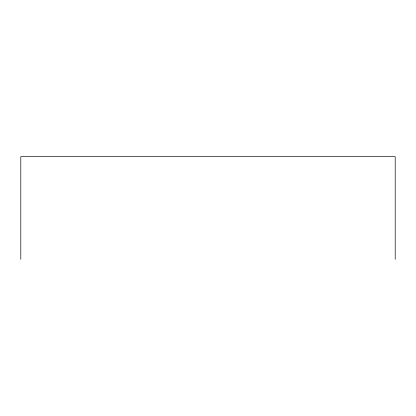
<?xml version="1.0" encoding="UTF-8"?>
<svg xmlns="http://www.w3.org/2000/svg" width="416" height="416" viewBox="0 0 416 416"><rect width="100%" height="100%" fill="white"/><g stroke="black" fill="none" stroke-linecap="round" stroke-linejoin="round"><path stroke-width="0.62" d="M395.2 259.334L395.2 156.666L20.8 156.666L20.8 259.334"/></g></svg>
